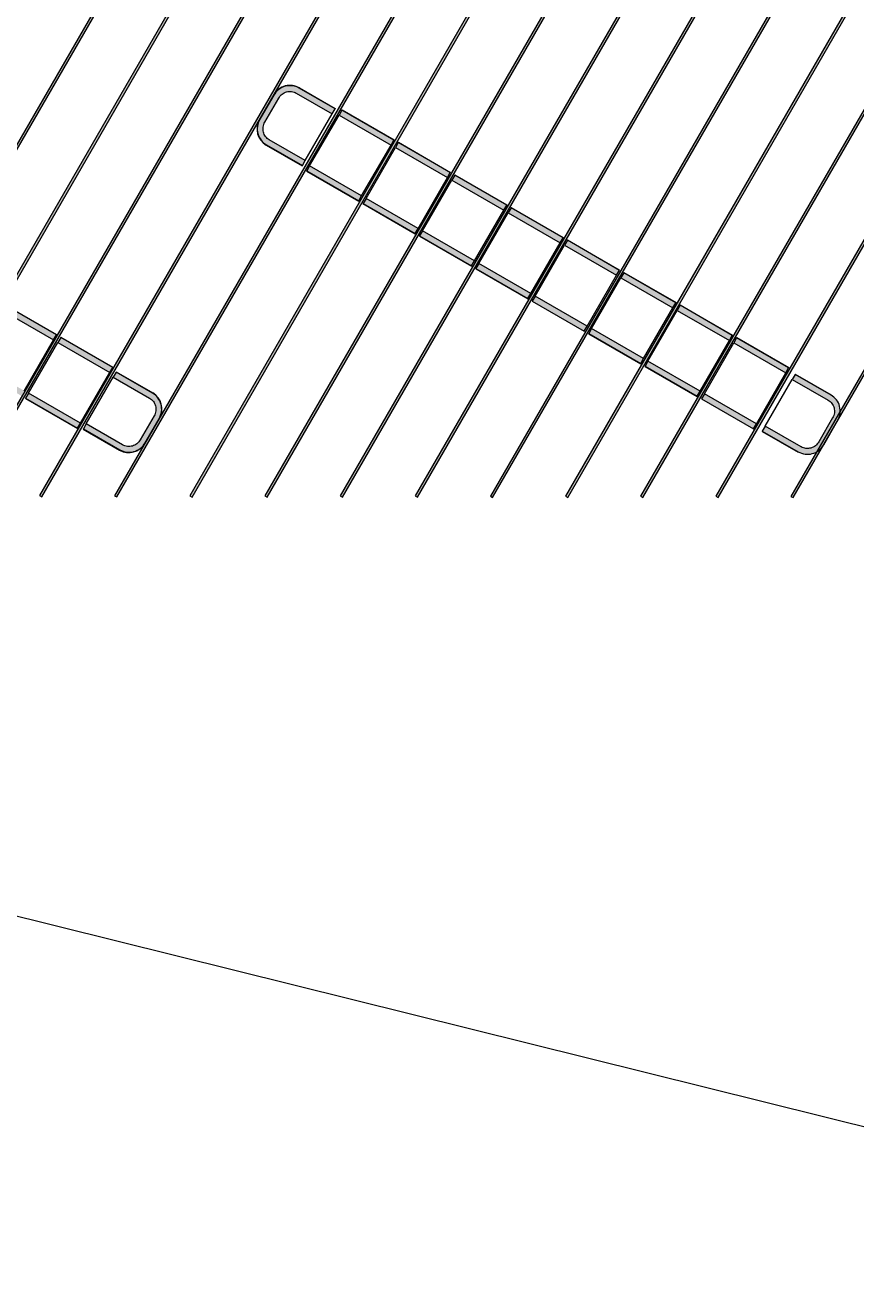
# Model space of a CAD drawing. Header units: millimetres. Extents: x 1147.5 to 1224.1, y 2097.1 to 2139.6.
# Drawn here: x 1151.6897 to 1152.0089, y 2121.168 to 2121.6444 of the extents above; entities that cross this region are included whole.
import ezdxf

# ---------------------------------------------------------------- set-up
doc = ezdxf.new("R2010")
doc.units = ezdxf.units.MM
doc.layers.add('1 MUEBLES FIJOS', color=1, linetype='Continuous', lineweight=30)
for name, color, linetype in [('Lamelas_BackgroundLines', 150, 'Continuous'), ('Lamelas_IntersectionBoundary', 150, 'Continuous'), ('Lamelas_IntersectionFill', 150, 'Continuous'), ('Separador_BackgroundLines', 5, 'Continuous'), ('Separador_IntersectionBoundary', 5, 'Continuous'), ('Separador_IntersectionFill', 5, 'Continuous'), ('Tapon_BackgroundLines', 1, 'Continuous'), ('Tapon_IntersectionBoundary', 1, 'Continuous'), ('Tapon_IntersectionFill', 1, 'Continuous')]:
    doc.layers.add(name, color=color, linetype=linetype)

msp = doc.modelspace()

# ---------------------------------------------------------------- hatches: boundary and pattern name
at = {"layer": 'Lamelas_IntersectionFill', "linetype": 'Continuous', "extrusion": (0, 0, -1)}
for points in [[(-1151.60876, 2121.46365), (-1151.94651, 2122.04865), (-1151.94737, 2122.04815), (-1151.60962, 2121.46315)], [(-1151.63761, 2121.46362), (-1151.97536, 2122.04862), (-1151.97622, 2122.04812), (-1151.63847, 2121.46312)], [(-1151.66646, 2121.46359), (-1152.00421, 2122.04859), (-1152.00507, 2122.04809), (-1151.66732, 2121.46309)], [(-1151.69531, 2121.46356), (-1152.03306, 2122.04856), (-1152.03392, 2122.04806), (-1151.69617, 2121.46306)], [(-1151.72416, 2121.46353), (-1152.06191, 2122.04853), (-1152.06278, 2122.04803), (-1151.72503, 2121.46303)], [(-1151.75301, 2121.4635), (-1152.09076, 2122.0485), (-1152.09163, 2122.048), (-1151.75388, 2121.463)], [(-1151.78186, 2121.46347), (-1152.11961, 2122.04847), (-1152.12048, 2122.04797), (-1151.78273, 2121.46297)], [(-1151.81071, 2121.46344), (-1152.14846, 2122.04844), (-1152.14933, 2122.04794), (-1151.81158, 2121.46294)], [(-1152.17818, 2122.04791), (-1151.84043, 2121.46291), (-1151.83956, 2121.46341), (-1152.17731, 2122.04841)], [(-1152.20703, 2122.04789), (-1151.86928, 2121.46289), (-1151.86841, 2121.46339), (-1152.20616, 2122.04839)], [(-1152.23588, 2122.04786), (-1151.89813, 2121.46286), (-1151.89726, 2121.46336), (-1152.23501, 2122.04836)], [(-1152.26473, 2122.04783), (-1151.92698, 2121.46283), (-1151.92611, 2121.46333), (-1152.26386, 2122.04833)], [(-1152.29358, 2122.0478), (-1151.95583, 2121.4628), (-1151.95496, 2121.4633), (-1152.29271, 2122.0483)], [(-1152.32243, 2122.04777), (-1151.98468, 2121.46277), (-1151.98382, 2121.46327), (-1152.32157, 2122.04827)]]:
    msp.add_hatch(color=8, dxfattribs=at).paths.add_polyline_path(points)
at = {"layer": 'Separador_IntersectionFill', "linetype": 'Continuous', "extrusion": (0, 0, -1)}
h = msp.add_hatch(color=8, dxfattribs=at)
h.paths.add_polyline_path([(-1151.83027, 2121.59818), (-1151.8103, 2121.60971), (-1151.81141, 2121.61164), (-1151.83138, 2121.60011)])
h.paths.add_polyline_path([(-1151.79903, 2121.5902), (-1151.819, 2121.57867), (-1151.81789, 2121.57675), (-1151.79792, 2121.58828)])
h = msp.add_hatch(color=8, dxfattribs=at)
h.paths.add_polyline_path([(-1151.85192, 2121.58568), (-1151.83195, 2121.59721), (-1151.83306, 2121.59914), (-1151.85303, 2121.58761)])
h.paths.add_polyline_path([(-1151.82068, 2121.5777), (-1151.84065, 2121.56617), (-1151.83954, 2121.56425), (-1151.81957, 2121.57578)])
h = msp.add_hatch(color=8, dxfattribs=at)
h.paths.add_polyline_path([(-1151.87357, 2121.57318), (-1151.8536, 2121.58471), (-1151.85471, 2121.58664), (-1151.87468, 2121.57511)])
h.paths.add_polyline_path([(-1151.84233, 2121.5652), (-1151.8623, 2121.55367), (-1151.86119, 2121.55175), (-1151.84122, 2121.56328)])
h = msp.add_hatch(color=8, dxfattribs=at)
h.paths.add_polyline_path([(-1151.89522, 2121.56068), (-1151.87525, 2121.57221), (-1151.87636, 2121.57414), (-1151.89633, 2121.56261)])
h.paths.add_polyline_path([(-1151.86398, 2121.5527), (-1151.88395, 2121.54117), (-1151.88284, 2121.53925), (-1151.86287, 2121.55078)])
h = msp.add_hatch(color=8, dxfattribs=at)
h.paths.add_polyline_path([(-1151.91687, 2121.54818), (-1151.8969, 2121.55971), (-1151.89801, 2121.56164), (-1151.91798, 2121.55011)])
h.paths.add_polyline_path([(-1151.88563, 2121.5402), (-1151.9056, 2121.52867), (-1151.90449, 2121.52675), (-1151.88452, 2121.53828)])
h = msp.add_hatch(color=8, dxfattribs=at)
h.paths.add_polyline_path([(-1151.93852, 2121.53568), (-1151.91855, 2121.54721), (-1151.91966, 2121.54914), (-1151.93963, 2121.53761)])
h.paths.add_polyline_path([(-1151.90728, 2121.5277), (-1151.92726, 2121.51617), (-1151.92614, 2121.51425), (-1151.90617, 2121.52578)])
h = msp.add_hatch(color=8, dxfattribs=at)
h.paths.add_polyline_path([(-1151.70068, 2121.52335), (-1151.68071, 2121.53488), (-1151.68182, 2121.53681), (-1151.70179, 2121.52528)])
h.paths.add_polyline_path([(-1151.66944, 2121.51537), (-1151.68941, 2121.50384), (-1151.6883, 2121.50191), (-1151.66833, 2121.51345)])
h = msp.add_hatch(color=8, dxfattribs=at)
h.paths.add_polyline_path([(-1151.96017, 2121.52318), (-1151.9402, 2121.53471), (-1151.94131, 2121.53664), (-1151.96128, 2121.52511)])
h.paths.add_polyline_path([(-1151.92893, 2121.5152), (-1151.94891, 2121.50367), (-1151.9478, 2121.50175), (-1151.92782, 2121.51328)])
h = msp.add_hatch(color=8, dxfattribs=at)
h.paths.add_polyline_path([(-1151.72233, 2121.51085), (-1151.70236, 2121.52238), (-1151.70347, 2121.52431), (-1151.72344, 2121.51278)])
h.paths.add_polyline_path([(-1151.69109, 2121.50287), (-1151.71106, 2121.49134), (-1151.70995, 2121.48941), (-1151.68998, 2121.50095)])
h = msp.add_hatch(color=8, dxfattribs=at)
h.paths.add_polyline_path([(-1151.98182, 2121.51068), (-1151.96185, 2121.52221), (-1151.96296, 2121.52414), (-1151.98293, 2121.51261)])
h.paths.add_polyline_path([(-1151.95058, 2121.5027), (-1151.97056, 2121.49117), (-1151.96945, 2121.48925), (-1151.94947, 2121.50078)])
at = {"layer": 'Tapon_IntersectionFill', "linetype": 'Continuous', "extrusion": (0, 0, -1)}
h = msp.add_hatch(color=8, dxfattribs=at)
edge = h.paths.add_edge_path()
edge.add_line((-1151.77991, 2121.6081), (-1151.78524, 2121.61732))
edge.add_spline(control_points=[(-1151.78524, 2121.61732), (-1151.78569, 2121.61811), (-1151.78641, 2121.61894), (-1151.78784, 2121.62005), (-1151.78879, 2121.62052), (-1151.79049, 2121.62098), (-1151.79154, 2121.62105), (-1151.79327, 2121.62083), (-1151.79426, 2121.62049), (-1151.79501, 2121.62005)], knot_values=[-0.015795, -0.015795, -0.015795, -0.015795, -0.013046, -0.013046, -0.01039, -0.01039, -0.007764, -0.007764, -0.00515, -0.00515, -0.00515, -0.00515], degree=3, periodic=0)
edge.add_line((-1151.79501, 2121.62005), (-1151.80883, 2121.61208))
edge.add_line((-1151.80883, 2121.61208), (-1151.80772, 2121.61015))
edge.add_line((-1151.80772, 2121.61015), (-1151.7939, 2121.61813))
edge.add_spline(control_points=[(-1151.7939, 2121.61813), (-1151.79338, 2121.61843), (-1151.7927, 2121.61866), (-1151.7915, 2121.61881), (-1151.79078, 2121.61876), (-1151.7896, 2121.61844), (-1151.78894, 2121.61811), (-1151.78796, 2121.61735), (-1151.78746, 2121.61677), (-1151.78714, 2121.61622)], knot_values=[0.005387, 0.005387, 0.005387, 0.005387, 0.007188, 0.007188, 0.009002, 0.009002, 0.010844, 0.010844, 0.012751, 0.012751, 0.012751, 0.012751], degree=3, periodic=0)
edge.add_line((-1151.78714, 2121.61622), (-1151.78182, 2121.607))
edge.add_spline(control_points=[(-1151.78182, 2121.607), (-1151.7815, 2121.60645), (-1151.78125, 2121.60573), (-1151.78108, 2121.60449), (-1151.78113, 2121.60376), (-1151.78144, 2121.60258), (-1151.78175, 2121.60193), (-1151.78249, 2121.60097), (-1151.78303, 2121.60049), (-1151.78355, 2121.60019)], knot_values=[-0.012751, -0.012751, -0.012751, -0.012751, -0.010844, -0.010844, -0.009002, -0.009002, -0.007188, -0.007188, -0.005387, -0.005387, -0.005387, -0.005387], degree=3, periodic=0)
edge.add_line((-1151.78355, 2121.60019), (-1151.79737, 2121.59221))
edge.add_line((-1151.79737, 2121.59221), (-1151.79625, 2121.59029))
edge.add_line((-1151.79625, 2121.59029), (-1151.78243, 2121.59827))
edge.add_spline(control_points=[(-1151.78243, 2121.59827), (-1151.78168, 2121.5987), (-1151.78089, 2121.59939), (-1151.77983, 2121.60078), (-1151.77937, 2121.60172), (-1151.77892, 2121.60342), (-1151.77885, 2121.60448), (-1151.77909, 2121.60627), (-1151.77946, 2121.60731), (-1151.77991, 2121.6081)], knot_values=[0.00515, 0.00515, 0.00515, 0.00515, 0.007764, 0.007764, 0.01039, 0.01039, 0.013046, 0.013046, 0.015795, 0.015795, 0.015795, 0.015795], degree=3, periodic=0)
h = msp.add_hatch(color=8, dxfattribs=at)
edge = h.paths.add_edge_path()
edge.add_line((-1151.73399, 2121.48496), (-1151.73931, 2121.49418))
edge.add_spline(control_points=[(-1151.73931, 2121.49418), (-1151.73963, 2121.49473), (-1151.73988, 2121.49544), (-1151.74005, 2121.49667), (-1151.74001, 2121.4974), (-1151.73971, 2121.49858), (-1151.73939, 2121.49924), (-1151.73866, 2121.50021), (-1151.73811, 2121.50069), (-1151.73759, 2121.50099)], knot_values=[0.012751, 0.012751, 0.012751, 0.012751, 0.014645, 0.014645, 0.016475, 0.016475, 0.018301, 0.018301, 0.020115, 0.020115, 0.020115, 0.020115], degree=3, periodic=0)
edge.add_line((-1151.73759, 2121.50099), (-1151.72361, 2121.50906))
edge.add_line((-1151.72361, 2121.50906), (-1151.72472, 2121.51099))
edge.add_line((-1151.72472, 2121.51099), (-1151.7387, 2121.50292))
edge.add_spline(control_points=[(-1151.7387, 2121.50292), (-1151.73946, 2121.50248), (-1151.74025, 2121.50178), (-1151.74131, 2121.50039), (-1151.74177, 2121.49944), (-1151.74222, 2121.49773), (-1151.74228, 2121.49668), (-1151.74204, 2121.4949), (-1151.74168, 2121.49387), (-1151.74122, 2121.49308)], knot_values=[0.036741, 0.036741, 0.036741, 0.036741, 0.039369, 0.039369, 0.04201, 0.04201, 0.044652, 0.044652, 0.047386, 0.047386, 0.047386, 0.047386], degree=3, periodic=0)
edge.add_line((-1151.74122, 2121.49308), (-1151.7359, 2121.48386))
edge.add_spline(control_points=[(-1151.7359, 2121.48386), (-1151.73544, 2121.48308), (-1151.73473, 2121.48225), (-1151.73331, 2121.48115), (-1151.73237, 2121.48067), (-1151.73067, 2121.48021), (-1151.72962, 2121.48013), (-1151.72788, 2121.48035), (-1151.72688, 2121.48069), (-1151.72612, 2121.48113)], knot_values=[0.015795, 0.015795, 0.015795, 0.015795, 0.018529, 0.018529, 0.021171, 0.021171, 0.023812, 0.023812, 0.02644, 0.02644, 0.02644, 0.02644], degree=3, periodic=0)
edge.add_line((-1151.72612, 2121.48113), (-1151.71214, 2121.4892))
edge.add_line((-1151.71214, 2121.4892), (-1151.71325, 2121.49113))
edge.add_line((-1151.71325, 2121.49113), (-1151.72723, 2121.48306))
edge.add_spline(control_points=[(-1151.72723, 2121.48306), (-1151.72776, 2121.48275), (-1151.72844, 2121.48252), (-1151.72965, 2121.48237), (-1151.73038, 2121.48242), (-1151.73155, 2121.48275), (-1151.7322, 2121.48308), (-1151.73318, 2121.48384), (-1151.73368, 2121.48442), (-1151.73399, 2121.48496)], knot_values=[0.030889, 0.030889, 0.030889, 0.030889, 0.032702, 0.032702, 0.034529, 0.034529, 0.036358, 0.036358, 0.038252, 0.038252, 0.038252, 0.038252], degree=3, periodic=0)
h = msp.add_hatch(color=8, dxfattribs=at)
edge = h.paths.add_edge_path()
edge.add_line((-1151.99452, 2121.4842), (-1151.99984, 2121.49342))
edge.add_spline(control_points=[(-1151.99984, 2121.49342), (-1152.00015, 2121.49397), (-1152.00041, 2121.49469), (-1152.00057, 2121.49593), (-1152.00053, 2121.49666), (-1152.00022, 2121.49784), (-1151.9999, 2121.49849), (-1151.99917, 2121.49945), (-1151.99863, 2121.49993), (-1151.99811, 2121.50023)], knot_values=[0.012751, 0.012751, 0.012751, 0.012751, 0.014658, 0.014658, 0.016499, 0.016499, 0.018313, 0.018313, 0.020115, 0.020115, 0.020115, 0.020115], degree=3, periodic=0)
edge.add_line((-1151.99811, 2121.50023), (-1151.98429, 2121.50821))
edge.add_line((-1151.98429, 2121.50821), (-1151.9854, 2121.51013))
edge.add_line((-1151.9854, 2121.51013), (-1151.99922, 2121.50215))
edge.add_spline(control_points=[(-1151.99922, 2121.50215), (-1151.99998, 2121.50172), (-1152.00076, 2121.50103), (-1152.00182, 2121.49964), (-1152.00229, 2121.4987), (-1152.00274, 2121.497), (-1152.0028, 2121.49594), (-1152.00256, 2121.49415), (-1152.0022, 2121.49311), (-1152.00174, 2121.49232)], knot_values=[0.036741, 0.036741, 0.036741, 0.036741, 0.039354, 0.039354, 0.041981, 0.041981, 0.044637, 0.044637, 0.047386, 0.047386, 0.047386, 0.047386], degree=3, periodic=0)
edge.add_line((-1152.00174, 2121.49232), (-1151.99642, 2121.4831))
edge.add_spline(control_points=[(-1151.99642, 2121.4831), (-1151.99596, 2121.48231), (-1151.99524, 2121.48148), (-1151.99382, 2121.48037), (-1151.99287, 2121.4799), (-1151.99117, 2121.47944), (-1151.99012, 2121.47937), (-1151.98839, 2121.4796), (-1151.9874, 2121.47993), (-1151.98664, 2121.48037)], knot_values=[0.015795, 0.015795, 0.015795, 0.015795, 0.018544, 0.018544, 0.021201, 0.021201, 0.023827, 0.023827, 0.02644, 0.02644, 0.02644, 0.02644], degree=3, periodic=0)
edge.add_line((-1151.98664, 2121.48037), (-1151.97282, 2121.48834))
edge.add_line((-1151.97282, 2121.48834), (-1151.97394, 2121.49027))
edge.add_line((-1151.97394, 2121.49027), (-1151.98776, 2121.48229))
edge.add_spline(control_points=[(-1151.98776, 2121.48229), (-1151.98828, 2121.48199), (-1151.98896, 2121.48176), (-1151.99015, 2121.48161), (-1151.99088, 2121.48166), (-1151.99205, 2121.48198), (-1151.99271, 2121.48231), (-1151.9937, 2121.48307), (-1151.9942, 2121.48365), (-1151.99452, 2121.4842)], knot_values=[0.030889, 0.030889, 0.030889, 0.030889, 0.03269, 0.03269, 0.034504, 0.034504, 0.036345, 0.036345, 0.038252, 0.038252, 0.038252, 0.038252], degree=3, periodic=0)

# ---------------------------------------------------------------- linework, layer by layer
at = {"layer": '1 MUEBLES FIJOS'}
msp.add_line((1152.22536, 2121.16799), (1151.26016, 2121.40799), dxfattribs=at)
at = {"layer": 'Lamelas_BackgroundLines', "linetype": 'Continuous', "extrusion": (0, 1, 0)}
for p, q in [((1151.94651, 2122.04865), (1151.60876, 2121.46365)), ((1151.60962, 2121.46315), (1151.94737, 2122.04815)), ((1151.97536, 2122.04862), (1151.63761, 2121.46362)), ((1151.63847, 2121.46312), (1151.97622, 2122.04812)), ((1152.00421, 2122.04859), (1151.66646, 2121.46359)), ((1151.66732, 2121.46309), (1152.00507, 2122.04809)), ((1152.03306, 2122.04856), (1151.69531, 2121.46356)), ((1151.69617, 2121.46306), (1152.03392, 2122.04806)), ((1152.06191, 2122.04853), (1151.72416, 2121.46353)), ((1151.72503, 2121.46303), (1152.06278, 2122.04803)), ((1152.09076, 2122.0485), (1151.75301, 2121.4635)), ((1151.75388, 2121.463), (1152.09163, 2122.048)), ((1152.11961, 2122.04847), (1151.78186, 2121.46347)), ((1151.78273, 2121.46297), (1152.12048, 2122.04797)), ((1152.14846, 2122.04844), (1151.81071, 2121.46344)), ((1151.81158, 2121.46294), (1152.14933, 2122.04794)), ((1152.17731, 2122.04841), (1151.83956, 2121.46341)), ((1151.84043, 2121.46291), (1152.17818, 2122.04791)), ((1152.20616, 2122.04839), (1151.86841, 2121.46339)), ((1151.86928, 2121.46289), (1152.20703, 2122.04789)), ((1152.23501, 2122.04836), (1151.89726, 2121.46336)), ((1151.89813, 2121.46286), (1152.23588, 2122.04786)), ((1152.26386, 2122.04833), (1151.92611, 2121.46333)), ((1151.92698, 2121.46283), (1152.26473, 2122.04783)), ((1152.29271, 2122.0483), (1151.95496, 2121.4633)), ((1151.95583, 2121.4628), (1152.29358, 2122.0478)), ((1152.32157, 2122.04827), (1151.98382, 2121.46327)), ((1151.98468, 2121.46277), (1152.32243, 2122.04777)), ((1151.69531, 2121.46356), (1151.69617, 2121.46306)), ((1151.72416, 2121.46353), (1151.72503, 2121.46303)), ((1151.75301, 2121.4635), (1151.75388, 2121.463)), ((1151.78186, 2121.46347), (1151.78273, 2121.46297)), ((1151.81071, 2121.46344), (1151.81158, 2121.46294)), ((1151.83956, 2121.46341), (1151.84043, 2121.46291)), ((1151.86841, 2121.46339), (1151.86928, 2121.46289)), ((1151.89726, 2121.46336), (1151.89813, 2121.46286)), ((1151.92611, 2121.46333), (1151.92698, 2121.46283)), ((1151.95496, 2121.4633), (1151.95583, 2121.4628)), ((1151.98382, 2121.46327), (1151.98468, 2121.46277))]:
    msp.add_line(p, q, dxfattribs=at)
at = {"layer": 'Lamelas_IntersectionBoundary', "linetype": 'Continuous', "extrusion": (0, 0, -1)}
for p, q in [((1151.94651, 2122.04865), (1151.60876, 2121.46365)), ((1151.60962, 2121.46315), (1151.94737, 2122.04815)), ((1151.97536, 2122.04862), (1151.63761, 2121.46362)), ((1151.63847, 2121.46312), (1151.97622, 2122.04812)), ((1152.00421, 2122.04859), (1151.66646, 2121.46359)), ((1151.66732, 2121.46309), (1152.00507, 2122.04809)), ((1152.03306, 2122.04856), (1151.69531, 2121.46356)), ((1151.69617, 2121.46306), (1152.03392, 2122.04806)), ((1152.06191, 2122.04853), (1151.72416, 2121.46353)), ((1151.72503, 2121.46303), (1152.06278, 2122.04803)), ((1152.09076, 2122.0485), (1151.75301, 2121.4635)), ((1151.75388, 2121.463), (1152.09163, 2122.048)), ((1152.11961, 2122.04847), (1151.78186, 2121.46347)), ((1151.78273, 2121.46297), (1152.12048, 2122.04797)), ((1152.14846, 2122.04844), (1151.81071, 2121.46344)), ((1151.81158, 2121.46294), (1152.14933, 2122.04794)), ((1152.17731, 2122.04841), (1151.83956, 2121.46341)), ((1151.84043, 2121.46291), (1152.17818, 2122.04791)), ((1152.20616, 2122.04839), (1151.86841, 2121.46339)), ((1151.86928, 2121.46289), (1152.20703, 2122.04789)), ((1152.23501, 2122.04836), (1151.89726, 2121.46336)), ((1151.89813, 2121.46286), (1152.23588, 2122.04786)), ((1152.26386, 2122.04833), (1151.92611, 2121.46333)), ((1151.92698, 2121.46283), (1152.26473, 2122.04783)), ((1152.29271, 2122.0483), (1151.95496, 2121.4633)), ((1151.95583, 2121.4628), (1152.29358, 2122.0478)), ((1152.32157, 2122.04827), (1151.98382, 2121.46327)), ((1151.98468, 2121.46277), (1152.32243, 2122.04777)), ((1151.69531, 2121.46356), (1151.69617, 2121.46306)), ((1151.72416, 2121.46353), (1151.72503, 2121.46303)), ((1151.75301, 2121.4635), (1151.75388, 2121.463)), ((1151.78186, 2121.46347), (1151.78273, 2121.46297)), ((1151.81071, 2121.46344), (1151.81158, 2121.46294)), ((1151.83956, 2121.46341), (1151.84043, 2121.46291)), ((1151.86841, 2121.46339), (1151.86928, 2121.46289)), ((1151.89726, 2121.46336), (1151.89813, 2121.46286)), ((1151.92611, 2121.46333), (1151.92698, 2121.46283)), ((1151.95496, 2121.4633), (1151.95583, 2121.4628)), ((1151.98382, 2121.46327), (1151.98468, 2121.46277))]:
    msp.add_line(p, q, dxfattribs=at)
at = {"layer": 'Separador_BackgroundLines', "linetype": 'Continuous', "extrusion": (0, 1, 0)}
for p, q in [((1151.79903, 2121.5902), (1151.8103, 2121.60971)), ((1151.81141, 2121.61164), (1151.8103, 2121.60971)), ((1151.8103, 2121.60971), (1151.83027, 2121.59818)), ((1151.81146, 2121.61174), (1151.81141, 2121.61164)), ((1151.83138, 2121.60011), (1151.81141, 2121.61164)), ((1151.81146, 2121.61174), (1151.83144, 2121.6002)), ((1151.83027, 2121.59818), (1151.83138, 2121.60011)), ((1151.83144, 2121.6002), (1151.83138, 2121.60011)), ((1151.83306, 2121.59914), (1151.83195, 2121.59721)), ((1151.83311, 2121.59924), (1151.83306, 2121.59914)), ((1151.85303, 2121.58761), (1151.83306, 2121.59914)), ((1151.83311, 2121.59924), (1151.85309, 2121.5877)), ((1151.819, 2121.57867), (1151.83027, 2121.59818)), ((1151.82068, 2121.5777), (1151.83195, 2121.59721)), ((1151.83195, 2121.59721), (1151.85192, 2121.58568)), ((1151.79903, 2121.5902), (1151.79792, 2121.58828)), ((1151.819, 2121.57867), (1151.79903, 2121.5902)), ((1151.79792, 2121.58828), (1151.79786, 2121.58818)), ((1151.79786, 2121.58818), (1151.81784, 2121.57665)), ((1151.79792, 2121.58828), (1151.81789, 2121.57675)), ((1151.84065, 2121.56617), (1151.85192, 2121.58568)), ((1151.85192, 2121.58568), (1151.85303, 2121.58761)), ((1151.85309, 2121.5877), (1151.85303, 2121.58761)), ((1151.85471, 2121.58664), (1151.8536, 2121.58471)), ((1151.85476, 2121.58674), (1151.85471, 2121.58664)), ((1151.87468, 2121.57511), (1151.85471, 2121.58664)), ((1151.85476, 2121.58674), (1151.87474, 2121.5752)), ((1151.84233, 2121.5652), (1151.8536, 2121.58471)), ((1151.8536, 2121.58471), (1151.87357, 2121.57318)), ((1151.81789, 2121.57675), (1151.81784, 2121.57665)), ((1151.81789, 2121.57675), (1151.819, 2121.57867)), ((1151.81957, 2121.57578), (1151.81951, 2121.57568)), ((1151.81951, 2121.57568), (1151.83949, 2121.56415)), ((1151.82068, 2121.5777), (1151.81957, 2121.57578)), ((1151.81957, 2121.57578), (1151.83954, 2121.56425)), ((1151.84065, 2121.56617), (1151.82068, 2121.5777)), ((1151.8623, 2121.55367), (1151.87357, 2121.57318)), ((1151.86398, 2121.5527), (1151.87525, 2121.57221)), ((1151.87357, 2121.57318), (1151.87468, 2121.57511)), ((1151.87474, 2121.5752), (1151.87468, 2121.57511)), ((1151.87636, 2121.57414), (1151.87525, 2121.57221)), ((1151.87525, 2121.57221), (1151.89522, 2121.56068)), ((1151.87641, 2121.57424), (1151.87636, 2121.57414)), ((1151.89633, 2121.56261), (1151.87636, 2121.57414)), ((1151.87641, 2121.57424), (1151.89639, 2121.5627)), ((1151.83954, 2121.56425), (1151.84065, 2121.56617)), ((1151.83954, 2121.56425), (1151.83949, 2121.56415)), ((1151.84122, 2121.56328), (1151.84116, 2121.56318)), ((1151.84116, 2121.56318), (1151.86114, 2121.55165)), ((1151.84233, 2121.5652), (1151.84122, 2121.56328)), ((1151.84122, 2121.56328), (1151.86119, 2121.55175)), ((1151.8623, 2121.55367), (1151.84233, 2121.5652)), ((1151.89522, 2121.56068), (1151.89633, 2121.56261)), ((1151.89639, 2121.5627), (1151.89633, 2121.56261)), ((1151.89801, 2121.56164), (1151.8969, 2121.55971)), ((1151.89806, 2121.56174), (1151.89801, 2121.56164)), ((1151.91798, 2121.55011), (1151.89801, 2121.56164)), ((1151.89806, 2121.56174), (1151.91804, 2121.5502)), ((1151.88395, 2121.54117), (1151.89522, 2121.56068)), ((1151.88563, 2121.5402), (1151.8969, 2121.55971)), ((1151.8969, 2121.55971), (1151.91687, 2121.54818)), ((1151.86119, 2121.55175), (1151.86114, 2121.55165)), ((1151.86119, 2121.55175), (1151.8623, 2121.55367)), ((1151.86398, 2121.5527), (1151.86287, 2121.55078)), ((1151.88395, 2121.54117), (1151.86398, 2121.5527)), ((1151.86287, 2121.55078), (1151.86281, 2121.55068)), ((1151.86281, 2121.55068), (1151.88279, 2121.53915)), ((1151.86287, 2121.55078), (1151.88284, 2121.53925)), ((1151.9056, 2121.52867), (1151.91687, 2121.54818)), ((1151.90728, 2121.5277), (1151.91855, 2121.54721)), ((1151.91687, 2121.54818), (1151.91798, 2121.55011)), ((1151.91804, 2121.5502), (1151.91798, 2121.55011)), ((1151.91966, 2121.54914), (1151.91855, 2121.54721)), ((1151.91855, 2121.54721), (1151.93852, 2121.53568)), ((1151.91972, 2121.54924), (1151.91966, 2121.54914)), ((1151.93963, 2121.53761), (1151.91966, 2121.54914)), ((1151.91972, 2121.54924), (1151.93969, 2121.5377)), ((1151.88284, 2121.53925), (1151.88279, 2121.53915)), ((1151.88284, 2121.53925), (1151.88395, 2121.54117)), ((1151.88452, 2121.53828), (1151.88446, 2121.53818)), ((1151.88446, 2121.53818), (1151.90444, 2121.52665)), ((1151.88563, 2121.5402), (1151.88452, 2121.53828)), ((1151.88452, 2121.53828), (1151.90449, 2121.52675)), ((1151.9056, 2121.52867), (1151.88563, 2121.5402)), ((1151.93852, 2121.53568), (1151.93963, 2121.53761)), ((1151.93969, 2121.5377), (1151.93963, 2121.53761)), ((1151.68071, 2121.53488), (1151.70068, 2121.52335)), ((1151.70179, 2121.52528), (1151.68182, 2121.53681)), ((1151.68187, 2121.5369), (1151.70185, 2121.52537)), ((1151.92726, 2121.51617), (1151.93852, 2121.53568)), ((1151.92893, 2121.5152), (1151.9402, 2121.53471)), ((1151.94131, 2121.53664), (1151.9402, 2121.53471)), ((1151.9402, 2121.53471), (1151.96017, 2121.52318)), ((1151.94137, 2121.53674), (1151.94131, 2121.53664)), ((1151.96128, 2121.52511), (1151.94131, 2121.53664)), ((1151.94137, 2121.53674), (1151.96134, 2121.5252)), ((1151.90449, 2121.52675), (1151.9056, 2121.52867)), ((1151.90728, 2121.5277), (1151.90617, 2121.52578)), ((1151.92726, 2121.51617), (1151.90728, 2121.5277)), ((1151.68941, 2121.50384), (1151.70068, 2121.52335)), ((1151.70068, 2121.52335), (1151.70179, 2121.52528)), ((1151.70185, 2121.52537), (1151.70179, 2121.52528)), ((1151.70347, 2121.52431), (1151.70236, 2121.52238)), ((1151.70352, 2121.5244), (1151.70347, 2121.52431)), ((1151.72344, 2121.51278), (1151.70347, 2121.52431)), ((1151.70352, 2121.5244), (1151.7235, 2121.51287)), ((1151.90449, 2121.52675), (1151.90444, 2121.52665)), ((1151.90617, 2121.52578), (1151.90612, 2121.52568)), ((1151.90612, 2121.52568), (1151.92609, 2121.51415)), ((1151.90617, 2121.52578), (1151.92614, 2121.51425)), ((1151.94891, 2121.50367), (1151.96017, 2121.52318)), ((1151.96017, 2121.52318), (1151.96128, 2121.52511)), ((1151.96134, 2121.5252), (1151.96128, 2121.52511)), ((1151.96296, 2121.52414), (1151.96185, 2121.52221)), ((1151.96302, 2121.52424), (1151.96296, 2121.52414)), ((1151.98293, 2121.51261), (1151.96296, 2121.52414)), ((1151.96302, 2121.52424), (1151.98299, 2121.5127)), ((1151.69109, 2121.50287), (1151.70236, 2121.52238)), ((1151.70236, 2121.52238), (1151.72233, 2121.51085)), ((1151.95058, 2121.5027), (1151.96185, 2121.52221)), ((1151.96185, 2121.52221), (1151.98182, 2121.51068)), ((1151.92614, 2121.51425), (1151.92609, 2121.51415)), ((1151.92614, 2121.51425), (1151.92726, 2121.51617)), ((1151.92893, 2121.5152), (1151.92782, 2121.51328)), ((1151.94891, 2121.50367), (1151.92893, 2121.5152)), ((1151.71106, 2121.49134), (1151.72233, 2121.51085)), ((1151.72233, 2121.51085), (1151.72344, 2121.51278)), ((1151.7235, 2121.51287), (1151.72344, 2121.51278)), ((1151.92782, 2121.51328), (1151.92777, 2121.51318)), ((1151.92777, 2121.51318), (1151.94774, 2121.50165)), ((1151.92782, 2121.51328), (1151.9478, 2121.50175)), ((1151.97056, 2121.49117), (1151.98182, 2121.51068)), ((1151.98182, 2121.51068), (1151.98293, 2121.51261)), ((1151.98299, 2121.5127), (1151.98293, 2121.51261)), ((1151.68998, 2121.50095), (1151.68992, 2121.50085)), ((1151.68992, 2121.50085), (1151.7099, 2121.48932)), ((1151.69109, 2121.50287), (1151.68998, 2121.50095)), ((1151.68998, 2121.50095), (1151.70995, 2121.48941)), ((1151.71106, 2121.49134), (1151.69109, 2121.50287)), ((1151.9478, 2121.50175), (1151.94774, 2121.50165)), ((1151.9478, 2121.50175), (1151.94891, 2121.50367)), ((1151.94947, 2121.50078), (1151.94942, 2121.50068)), ((1151.94942, 2121.50068), (1151.96939, 2121.48915)), ((1151.95058, 2121.5027), (1151.94947, 2121.50078)), ((1151.94947, 2121.50078), (1151.96945, 2121.48925)), ((1151.97056, 2121.49117), (1151.95058, 2121.5027)), ((1151.70995, 2121.48941), (1151.71106, 2121.49134)), ((1151.96945, 2121.48925), (1151.97056, 2121.49117)), ((1151.70995, 2121.48941), (1151.7099, 2121.48932)), ((1151.96945, 2121.48925), (1151.96939, 2121.48915))]:
    msp.add_line(p, q, dxfattribs=at)
at = {"layer": 'Separador_IntersectionBoundary', "linetype": 'Continuous', "extrusion": (0, 0, -1)}
for p, q in [((1151.81141, 2121.61164), (1151.8103, 2121.60971)), ((1151.8103, 2121.60971), (1151.83027, 2121.59818)), ((1151.83138, 2121.60011), (1151.81141, 2121.61164)), ((1151.83027, 2121.59818), (1151.83138, 2121.60011)), ((1151.83306, 2121.59914), (1151.83195, 2121.59721)), ((1151.85303, 2121.58761), (1151.83306, 2121.59914)), ((1151.83195, 2121.59721), (1151.85192, 2121.58568)), ((1151.79903, 2121.5902), (1151.79792, 2121.58828)), ((1151.819, 2121.57867), (1151.79903, 2121.5902)), ((1151.79792, 2121.58828), (1151.81789, 2121.57675)), ((1151.85192, 2121.58568), (1151.85303, 2121.58761)), ((1151.85471, 2121.58664), (1151.8536, 2121.58471)), ((1151.87468, 2121.57511), (1151.85471, 2121.58664)), ((1151.8536, 2121.58471), (1151.87357, 2121.57318)), ((1151.81789, 2121.57675), (1151.819, 2121.57867)), ((1151.82068, 2121.5777), (1151.81957, 2121.57578)), ((1151.81957, 2121.57578), (1151.83954, 2121.56425)), ((1151.84065, 2121.56617), (1151.82068, 2121.5777)), ((1151.87357, 2121.57318), (1151.87468, 2121.57511)), ((1151.87636, 2121.57414), (1151.87525, 2121.57221)), ((1151.87525, 2121.57221), (1151.89522, 2121.56068)), ((1151.89633, 2121.56261), (1151.87636, 2121.57414)), ((1151.83954, 2121.56425), (1151.84065, 2121.56617)), ((1151.84233, 2121.5652), (1151.84122, 2121.56328)), ((1151.84122, 2121.56328), (1151.86119, 2121.55175)), ((1151.8623, 2121.55367), (1151.84233, 2121.5652)), ((1151.89522, 2121.56068), (1151.89633, 2121.56261)), ((1151.89801, 2121.56164), (1151.8969, 2121.55971)), ((1151.91798, 2121.55011), (1151.89801, 2121.56164)), ((1151.8969, 2121.55971), (1151.91687, 2121.54818)), ((1151.86119, 2121.55175), (1151.8623, 2121.55367)), ((1151.86398, 2121.5527), (1151.86287, 2121.55078)), ((1151.88395, 2121.54117), (1151.86398, 2121.5527)), ((1151.86287, 2121.55078), (1151.88284, 2121.53925)), ((1151.91687, 2121.54818), (1151.91798, 2121.55011)), ((1151.91966, 2121.54914), (1151.91855, 2121.54721)), ((1151.91855, 2121.54721), (1151.93852, 2121.53568)), ((1151.93963, 2121.53761), (1151.91966, 2121.54914)), ((1151.88284, 2121.53925), (1151.88395, 2121.54117)), ((1151.88563, 2121.5402), (1151.88452, 2121.53828)), ((1151.88452, 2121.53828), (1151.90449, 2121.52675)), ((1151.9056, 2121.52867), (1151.88563, 2121.5402)), ((1151.93852, 2121.53568), (1151.93963, 2121.53761)), ((1151.68071, 2121.53488), (1151.70068, 2121.52335)), ((1151.70179, 2121.52528), (1151.68182, 2121.53681)), ((1151.94131, 2121.53664), (1151.9402, 2121.53471)), ((1151.9402, 2121.53471), (1151.96017, 2121.52318)), ((1151.96128, 2121.52511), (1151.94131, 2121.53664)), ((1151.90449, 2121.52675), (1151.9056, 2121.52867)), ((1151.90728, 2121.5277), (1151.90617, 2121.52578)), ((1151.92726, 2121.51617), (1151.90728, 2121.5277)), ((1151.70068, 2121.52335), (1151.70179, 2121.52528)), ((1151.70347, 2121.52431), (1151.70236, 2121.52238)), ((1151.72344, 2121.51278), (1151.70347, 2121.52431)), ((1151.90617, 2121.52578), (1151.92614, 2121.51425)), ((1151.96017, 2121.52318), (1151.96128, 2121.52511)), ((1151.96296, 2121.52414), (1151.96185, 2121.52221)), ((1151.98293, 2121.51261), (1151.96296, 2121.52414)), ((1151.70236, 2121.52238), (1151.72233, 2121.51085)), ((1151.96185, 2121.52221), (1151.98182, 2121.51068)), ((1151.92614, 2121.51425), (1151.92726, 2121.51617)), ((1151.92893, 2121.5152), (1151.92782, 2121.51328)), ((1151.94891, 2121.50367), (1151.92893, 2121.5152)), ((1151.72233, 2121.51085), (1151.72344, 2121.51278)), ((1151.92782, 2121.51328), (1151.9478, 2121.50175)), ((1151.98182, 2121.51068), (1151.98293, 2121.51261)), ((1151.69109, 2121.50287), (1151.68998, 2121.50095)), ((1151.68998, 2121.50095), (1151.70995, 2121.48941)), ((1151.71106, 2121.49134), (1151.69109, 2121.50287)), ((1151.9478, 2121.50175), (1151.94891, 2121.50367)), ((1151.95058, 2121.5027), (1151.94947, 2121.50078)), ((1151.94947, 2121.50078), (1151.96945, 2121.48925)), ((1151.97056, 2121.49117), (1151.95058, 2121.5027)), ((1151.70995, 2121.48941), (1151.71106, 2121.49134)), ((1151.96945, 2121.48925), (1151.97056, 2121.49117))]:
    msp.add_line(p, q, dxfattribs=at)
at = {"layer": 'Tapon_BackgroundLines', "linetype": 'Continuous', "extrusion": (0, 1, 0)}
for p, q in [((1151.7939, 2121.61813), (1151.80772, 2121.61015)), ((1151.80883, 2121.61208), (1151.79501, 2121.62005)), ((1151.79507, 2121.62016), (1151.80889, 2121.61218)), ((1151.78524, 2121.61732), (1151.77991, 2121.6081)), ((1151.78182, 2121.607), (1151.78714, 2121.61622)), ((1151.79737, 2121.59221), (1151.80772, 2121.61015)), ((1151.80772, 2121.61015), (1151.80883, 2121.61208)), ((1151.80889, 2121.61218), (1151.80883, 2121.61208)), ((1151.79737, 2121.59221), (1151.78355, 2121.60019)), ((1151.78237, 2121.59816), (1151.79619, 2121.59018)), ((1151.78243, 2121.59827), (1151.79625, 2121.59029)), ((1151.79625, 2121.59029), (1151.79619, 2121.59018)), ((1151.79625, 2121.59029), (1151.79737, 2121.59221)), ((1151.71325, 2121.49113), (1151.72361, 2121.50906)), ((1151.72472, 2121.51099), (1151.72361, 2121.50906)), ((1151.72361, 2121.50906), (1151.73759, 2121.50099)), ((1151.72478, 2121.51109), (1151.72472, 2121.51099)), ((1151.7387, 2121.50292), (1151.72472, 2121.51099)), ((1151.72478, 2121.51109), (1151.73876, 2121.50302)), ((1151.9854, 2121.51013), (1151.98429, 2121.50821)), ((1151.98546, 2121.51024), (1151.9854, 2121.51013)), ((1151.99922, 2121.50215), (1151.9854, 2121.51013)), ((1151.98546, 2121.51024), (1151.99928, 2121.50226)), ((1151.97394, 2121.49027), (1151.98429, 2121.50821)), ((1151.98429, 2121.50821), (1151.99811, 2121.50023)), ((1151.71325, 2121.49113), (1151.71214, 2121.4892)), ((1151.72723, 2121.48306), (1151.71325, 2121.49113)), ((1151.73931, 2121.49418), (1151.73399, 2121.48496)), ((1151.7359, 2121.48386), (1151.74122, 2121.49308)), ((1151.97394, 2121.49027), (1151.97282, 2121.48834)), ((1151.98776, 2121.48229), (1151.97394, 2121.49027)), ((1151.99984, 2121.49342), (1151.99452, 2121.4842)), ((1151.99642, 2121.4831), (1152.00174, 2121.49232)), ((1151.71214, 2121.4892), (1151.71208, 2121.4891)), ((1151.71208, 2121.4891), (1151.72606, 2121.48102)), ((1151.71214, 2121.4892), (1151.72612, 2121.48113)), ((1151.97282, 2121.48834), (1151.97276, 2121.48824)), ((1151.97276, 2121.48824), (1151.98658, 2121.48026)), ((1151.97282, 2121.48834), (1151.98664, 2121.48037))]:
    msp.add_line(p, q, dxfattribs=at)
at = {"layer": 'Tapon_BackgroundLines', "linetype": 'Continuous'}
for centre, start, end in [((1151.79152, 2121.61401), 60, 150), ((1151.78592, 2121.60431), 150, 240), ((1151.73521, 2121.49687), 330, 60), ((1151.72961, 2121.48717), 240, 330)]:
    msp.add_arc(centre, 0.0071, start, end, dxfattribs=at)
for points, knots in [([(1151.79501, 2121.62005), (1151.79426, 2121.62049), (1151.79327, 2121.62083), (1151.79154, 2121.62105), (1151.79049, 2121.62098), (1151.78879, 2121.62052), (1151.78784, 2121.62005), (1151.78641, 2121.61894), (1151.78569, 2121.61811), (1151.78524, 2121.61732)], [-0.0157953, -0.0157953, -0.0157953, -0.0157953, -0.01318165, -0.01318165, -0.0105555, -0.0105555, -0.00789917, -0.00789917, -0.00515022, -0.00515022, -0.00515022, -0.00515022]), ([(1151.78714, 2121.61622), (1151.78746, 2121.61677), (1151.78796, 2121.61735), (1151.78894, 2121.61811), (1151.7896, 2121.61844), (1151.79078, 2121.61876), (1151.7915, 2121.61881), (1151.7927, 2121.61866), (1151.79338, 2121.61843), (1151.7939, 2121.61813)], [0.005386938, 0.005386938, 0.005386938, 0.005386938, 0.007294068, 0.007294068, 0.009135553, 0.009135553, 0.010949582, 0.010949582, 0.012750813, 0.012750813, 0.012750813, 0.012750813]), ([(1151.77991, 2121.6081), (1151.77946, 2121.60731), (1151.77909, 2121.60627), (1151.77885, 2121.60448), (1151.77892, 2121.60342), (1151.77937, 2121.60172), (1151.77983, 2121.60078), (1151.78089, 2121.59939), (1151.78168, 2121.5987), (1151.78243, 2121.59827)], [0.00515022, 0.00515022, 0.00515022, 0.00515022, 0.00789917, 0.00789917, 0.0105555, 0.0105555, 0.01318165, 0.01318165, 0.0157953, 0.0157953, 0.0157953, 0.0157953]), ([(1151.78355, 2121.60019), (1151.78303, 2121.60049), (1151.78249, 2121.60097), (1151.78175, 2121.60193), (1151.78144, 2121.60258), (1151.78113, 2121.60376), (1151.78108, 2121.60449), (1151.78125, 2121.60573), (1151.7815, 2121.60645), (1151.78182, 2121.607)], [-0.012750813, -0.012750813, -0.012750813, -0.012750813, -0.010949582, -0.010949582, -0.009135553, -0.009135553, -0.007294068, -0.007294068, -0.005386938, -0.005386938, -0.005386938, -0.005386938]), ([(1151.73759, 2121.50099), (1151.73811, 2121.50069), (1151.73866, 2121.50021), (1151.73939, 2121.49924), (1151.73971, 2121.49858), (1151.74001, 2121.4974), (1151.74005, 2121.49667), (1151.73988, 2121.49544), (1151.73963, 2121.49473), (1151.73931, 2121.49418)], [0.012750815, 0.012750815, 0.012750815, 0.012750815, 0.014564289, 0.014564289, 0.016390835, 0.016390835, 0.018220229, 0.018220229, 0.020114693, 0.020114693, 0.020114693, 0.020114693]), ([(1151.74122, 2121.49308), (1151.74168, 2121.49387), (1151.74204, 2121.4949), (1151.74228, 2121.49668), (1151.74222, 2121.49773), (1151.74177, 2121.49944), (1151.74131, 2121.50039), (1151.74025, 2121.50178), (1151.73946, 2121.50248), (1151.7387, 2121.50292)], [0.03674082, 0.03674082, 0.03674082, 0.03674082, 0.03947474, 0.03947474, 0.0421166, 0.0421166, 0.04475761, 0.04475761, 0.04738591, 0.04738591, 0.04738591, 0.04738591]), ([(1151.99811, 2121.50023), (1151.99863, 2121.49993), (1151.99917, 2121.49945), (1151.9999, 2121.49849), (1152.00022, 2121.49784), (1152.00053, 2121.49666), (1152.00057, 2121.49593), (1152.00041, 2121.49469), (1152.00015, 2121.49397), (1151.99984, 2121.49342)], [0.012750813, 0.012750813, 0.012750813, 0.012750813, 0.014552044, 0.014552044, 0.016366074, 0.016366074, 0.018207558, 0.018207558, 0.020114689, 0.020114689, 0.020114689, 0.020114689]), ([(1152.00174, 2121.49232), (1152.0022, 2121.49311), (1152.00256, 2121.49415), (1152.0028, 2121.49594), (1152.00274, 2121.497), (1152.00229, 2121.4987), (1152.00182, 2121.49964), (1152.00076, 2121.50103), (1151.99998, 2121.50172), (1151.99922, 2121.50215)], [0.03674082, 0.03674082, 0.03674082, 0.03674082, 0.03948977, 0.03948977, 0.04214611, 0.04214611, 0.04477225, 0.04477225, 0.04738591, 0.04738591, 0.04738591, 0.04738591]), ([(1151.73399, 2121.48496), (1151.73368, 2121.48442), (1151.73318, 2121.48384), (1151.7322, 2121.48308), (1151.73155, 2121.48275), (1151.73038, 2121.48242), (1151.72965, 2121.48237), (1151.72844, 2121.48252), (1151.72776, 2121.48275), (1151.72723, 2121.48306)], [0.030888568, 0.030888568, 0.030888568, 0.030888568, 0.032783031, 0.032783031, 0.034612425, 0.034612425, 0.036438972, 0.036438972, 0.038252445, 0.038252445, 0.038252445, 0.038252445]), ([(1151.72612, 2121.48113), (1151.72688, 2121.48069), (1151.72788, 2121.48035), (1151.72962, 2121.48013), (1151.73067, 2121.48021), (1151.73237, 2121.48067), (1151.73331, 2121.48115), (1151.73473, 2121.48225), (1151.73544, 2121.48308), (1151.7359, 2121.48386)], [0.0157953, 0.0157953, 0.0157953, 0.0157953, 0.01842361, 0.01842361, 0.02106462, 0.02106462, 0.02370648, 0.02370648, 0.02644039, 0.02644039, 0.02644039, 0.02644039]), ([(1151.98664, 2121.48037), (1151.9874, 2121.47993), (1151.98839, 2121.4796), (1151.99012, 2121.47937), (1151.99117, 2121.47944), (1151.99287, 2121.4799), (1151.99382, 2121.48037), (1151.99524, 2121.48148), (1151.99596, 2121.48231), (1151.99642, 2121.4831)], [0.0157953, 0.0157953, 0.0157953, 0.0157953, 0.01840896, 0.01840896, 0.0210351, 0.0210351, 0.02369144, 0.02369144, 0.02644039, 0.02644039, 0.02644039, 0.02644039]), ([(1151.99452, 2121.4842), (1151.9942, 2121.48365), (1151.9937, 2121.48307), (1151.99271, 2121.48231), (1151.99205, 2121.48198), (1151.99088, 2121.48166), (1151.99015, 2121.48161), (1151.98896, 2121.48176), (1151.98828, 2121.48199), (1151.98776, 2121.48229)], [0.030888564, 0.030888564, 0.030888564, 0.030888564, 0.032795694, 0.032795694, 0.034637179, 0.034637179, 0.036451208, 0.036451208, 0.038252439, 0.038252439, 0.038252439, 0.038252439])]:
    msp.add_open_spline(points, degree=3, knots=knots, dxfattribs=at)
at = {"layer": 'Tapon_IntersectionBoundary', "linetype": 'Continuous', "extrusion": (0, 0, -1)}
for p, q in [((1151.7939, 2121.61813), (1151.80772, 2121.61015)), ((1151.80883, 2121.61208), (1151.79501, 2121.62005)), ((1151.78524, 2121.61732), (1151.77991, 2121.6081)), ((1151.78182, 2121.607), (1151.78714, 2121.61622)), ((1151.80772, 2121.61015), (1151.80883, 2121.61208)), ((1151.79737, 2121.59221), (1151.78355, 2121.60019)), ((1151.78243, 2121.59827), (1151.79625, 2121.59029)), ((1151.79625, 2121.59029), (1151.79737, 2121.59221)), ((1151.72472, 2121.51099), (1151.72361, 2121.50906)), ((1151.72361, 2121.50906), (1151.73759, 2121.50099)), ((1151.7387, 2121.50292), (1151.72472, 2121.51099)), ((1151.9854, 2121.51013), (1151.98429, 2121.50821)), ((1151.99922, 2121.50215), (1151.9854, 2121.51013)), ((1151.98429, 2121.50821), (1151.99811, 2121.50023)), ((1151.71325, 2121.49113), (1151.71214, 2121.4892)), ((1151.72723, 2121.48306), (1151.71325, 2121.49113)), ((1151.73931, 2121.49418), (1151.73399, 2121.48496)), ((1151.7359, 2121.48386), (1151.74122, 2121.49308)), ((1151.97394, 2121.49027), (1151.97282, 2121.48834)), ((1151.98776, 2121.48229), (1151.97394, 2121.49027)), ((1151.99984, 2121.49342), (1151.99452, 2121.4842)), ((1151.99642, 2121.4831), (1152.00174, 2121.49232)), ((1151.71214, 2121.4892), (1151.72612, 2121.48113)), ((1151.97282, 2121.48834), (1151.98664, 2121.48037))]:
    msp.add_line(p, q, dxfattribs=at)
at = {"layer": 'Tapon_IntersectionBoundary', "linetype": 'Continuous'}
for points, knots in [([(1151.79501, 2121.62005), (1151.79426, 2121.62049), (1151.79327, 2121.62083), (1151.79154, 2121.62105), (1151.79049, 2121.62098), (1151.78879, 2121.62052), (1151.78784, 2121.62005), (1151.78641, 2121.61894), (1151.78569, 2121.61811), (1151.78524, 2121.61732)], [-0.0157953, -0.0157953, -0.0157953, -0.0157953, -0.01318165, -0.01318165, -0.0105555, -0.0105555, -0.00789917, -0.00789917, -0.00515022, -0.00515022, -0.00515022, -0.00515022]), ([(1151.78714, 2121.61622), (1151.78746, 2121.61677), (1151.78796, 2121.61735), (1151.78894, 2121.61811), (1151.7896, 2121.61844), (1151.79078, 2121.61876), (1151.7915, 2121.61881), (1151.7927, 2121.61866), (1151.79338, 2121.61843), (1151.7939, 2121.61813)], [0.005386938, 0.005386938, 0.005386938, 0.005386938, 0.007294068, 0.007294068, 0.009135553, 0.009135553, 0.010949582, 0.010949582, 0.012750813, 0.012750813, 0.012750813, 0.012750813]), ([(1151.77991, 2121.6081), (1151.77946, 2121.60731), (1151.77909, 2121.60627), (1151.77885, 2121.60448), (1151.77892, 2121.60342), (1151.77937, 2121.60172), (1151.77983, 2121.60078), (1151.78089, 2121.59939), (1151.78168, 2121.5987), (1151.78243, 2121.59827)], [0.00515022, 0.00515022, 0.00515022, 0.00515022, 0.00789917, 0.00789917, 0.0105555, 0.0105555, 0.01318165, 0.01318165, 0.0157953, 0.0157953, 0.0157953, 0.0157953]), ([(1151.78355, 2121.60019), (1151.78303, 2121.60049), (1151.78249, 2121.60097), (1151.78175, 2121.60193), (1151.78144, 2121.60258), (1151.78113, 2121.60376), (1151.78108, 2121.60449), (1151.78125, 2121.60573), (1151.7815, 2121.60645), (1151.78182, 2121.607)], [-0.012750813, -0.012750813, -0.012750813, -0.012750813, -0.010949582, -0.010949582, -0.009135553, -0.009135553, -0.007294068, -0.007294068, -0.005386938, -0.005386938, -0.005386938, -0.005386938]), ([(1151.73759, 2121.50099), (1151.73811, 2121.50069), (1151.73866, 2121.50021), (1151.73939, 2121.49924), (1151.73971, 2121.49858), (1151.74001, 2121.4974), (1151.74005, 2121.49667), (1151.73988, 2121.49544), (1151.73963, 2121.49473), (1151.73931, 2121.49418)], [0.012750815, 0.012750815, 0.012750815, 0.012750815, 0.014564289, 0.014564289, 0.016390835, 0.016390835, 0.018220229, 0.018220229, 0.020114693, 0.020114693, 0.020114693, 0.020114693]), ([(1151.74122, 2121.49308), (1151.74168, 2121.49387), (1151.74204, 2121.4949), (1151.74228, 2121.49668), (1151.74222, 2121.49773), (1151.74177, 2121.49944), (1151.74131, 2121.50039), (1151.74025, 2121.50178), (1151.73946, 2121.50248), (1151.7387, 2121.50292)], [0.03674082, 0.03674082, 0.03674082, 0.03674082, 0.03947474, 0.03947474, 0.0421166, 0.0421166, 0.04475761, 0.04475761, 0.04738591, 0.04738591, 0.04738591, 0.04738591]), ([(1151.99811, 2121.50023), (1151.99863, 2121.49993), (1151.99917, 2121.49945), (1151.9999, 2121.49849), (1152.00022, 2121.49784), (1152.00053, 2121.49666), (1152.00057, 2121.49593), (1152.00041, 2121.49469), (1152.00015, 2121.49397), (1151.99984, 2121.49342)], [0.012750813, 0.012750813, 0.012750813, 0.012750813, 0.014552044, 0.014552044, 0.016366074, 0.016366074, 0.018207558, 0.018207558, 0.020114689, 0.020114689, 0.020114689, 0.020114689]), ([(1152.00174, 2121.49232), (1152.0022, 2121.49311), (1152.00256, 2121.49415), (1152.0028, 2121.49594), (1152.00274, 2121.497), (1152.00229, 2121.4987), (1152.00182, 2121.49964), (1152.00076, 2121.50103), (1151.99998, 2121.50172), (1151.99922, 2121.50215)], [0.03674082, 0.03674082, 0.03674082, 0.03674082, 0.03948977, 0.03948977, 0.04214611, 0.04214611, 0.04477225, 0.04477225, 0.04738591, 0.04738591, 0.04738591, 0.04738591]), ([(1151.73399, 2121.48496), (1151.73368, 2121.48442), (1151.73318, 2121.48384), (1151.7322, 2121.48308), (1151.73155, 2121.48275), (1151.73038, 2121.48242), (1151.72965, 2121.48237), (1151.72844, 2121.48252), (1151.72776, 2121.48275), (1151.72723, 2121.48306)], [0.030888568, 0.030888568, 0.030888568, 0.030888568, 0.032783031, 0.032783031, 0.034612425, 0.034612425, 0.036438972, 0.036438972, 0.038252445, 0.038252445, 0.038252445, 0.038252445]), ([(1151.72612, 2121.48113), (1151.72688, 2121.48069), (1151.72788, 2121.48035), (1151.72962, 2121.48013), (1151.73067, 2121.48021), (1151.73237, 2121.48067), (1151.73331, 2121.48115), (1151.73473, 2121.48225), (1151.73544, 2121.48308), (1151.7359, 2121.48386)], [0.0157953, 0.0157953, 0.0157953, 0.0157953, 0.01842361, 0.01842361, 0.02106462, 0.02106462, 0.02370648, 0.02370648, 0.02644039, 0.02644039, 0.02644039, 0.02644039]), ([(1151.98664, 2121.48037), (1151.9874, 2121.47993), (1151.98839, 2121.4796), (1151.99012, 2121.47937), (1151.99117, 2121.47944), (1151.99287, 2121.4799), (1151.99382, 2121.48037), (1151.99524, 2121.48148), (1151.99596, 2121.48231), (1151.99642, 2121.4831)], [0.0157953, 0.0157953, 0.0157953, 0.0157953, 0.01840896, 0.01840896, 0.0210351, 0.0210351, 0.02369144, 0.02369144, 0.02644039, 0.02644039, 0.02644039, 0.02644039]), ([(1151.99452, 2121.4842), (1151.9942, 2121.48365), (1151.9937, 2121.48307), (1151.99271, 2121.48231), (1151.99205, 2121.48198), (1151.99088, 2121.48166), (1151.99015, 2121.48161), (1151.98896, 2121.48176), (1151.98828, 2121.48199), (1151.98776, 2121.48229)], [0.030888564, 0.030888564, 0.030888564, 0.030888564, 0.032795694, 0.032795694, 0.034637179, 0.034637179, 0.036451208, 0.036451208, 0.038252439, 0.038252439, 0.038252439, 0.038252439])]:
    msp.add_open_spline(points, degree=3, knots=knots, dxfattribs=at)

doc.saveas('drawing.dxf')
